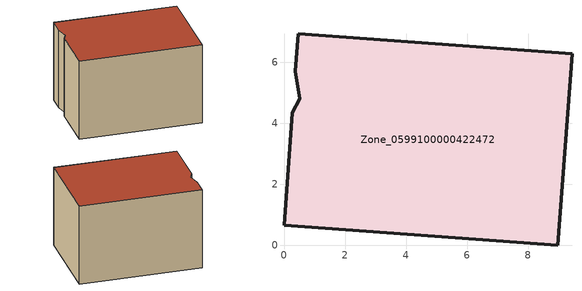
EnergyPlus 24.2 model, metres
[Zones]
Zone_0599100000422472
 floor ground (C_G): 0.51,4.79 0.37,5.7 0.46,6.92 9.44,6.26 8.97,0 0,0.66 0.27,4.34 z0
 wall outside (C_F): 8.97,0 9.44,6.26 0.46,6.92 0.37,5.7 0.51,4.79 0.27,4.34 0,0.66 8.97,0 z0:6.12
 roof outside (C_R): 0.37,5.7 0.51,4.79 0.27,4.34 0,0.66 8.97,0 9.44,6.26 0.46,6.92 z6.12
[BUILDING]
Pand.0599100000422472: North Axis=0; Terrain=City; Loads Convergence Tolerance Value=0.04; Temperature Convergence Tolerance Value=0.4; Solar Distribution=FullExterior; Maximum Number of Warmup Days=25; Minimum Number of Warmup Days=1
[Site:Location]
Rotterdam.The.Hague.AP_ZH_NLD Design_Conditions: Latitude=51.96; Longitude=4.45; Time Zone=1; Elevation=-4.5
[SITE:GROUNDTEMPERATURE:BUILDINGSURFACE]
18, 18, 18, 18, 18, 18, 18, 18, 18, 18, 18, 18
[MATERIAL] Thermal Absorptance=0.9; Solar Absorptance=0.7; Visible Absorptance=0.7
Name | Roughness | Thickness | Conductivity | Density | Specific Heat
G.TI.2006-2014 | MediumSmooth | 0.15 | 0.06 | 540 | 1210
F.TI.2006-2014 | Rough | 0.3 | 0.12 | 1920 | 840
R.TI.2006-2014 | MediumRough | 0.2 | 0.08 | 1500 | 1000
[CONSTRUCTION]
C_G: G.TI.2006-2014
C_F: F.TI.2006-2014
C_R: R.TI.2006-2014
[ZONE]
Zone_0599100000422472: Type=1; Multiplier=1; Ceiling Height=Autocalculate; Volume=Autocalculate; Floor Area=autocalculate; Part of Total Floor Area=Yes
[ZONEINFILTRATION:DESIGNFLOWRATE]
Infil_Zone_0599100000422472: Zone or ZoneList or Space or SpaceList=Zone_0599100000422472; Schedule=AlwaysOn; Design Flow Rate Calculation Method=Flow/Area; Flow Rate per Floor Area=0.0015; Constant Term Coefficient=1; Temperature Term Coefficient=0; Velocity Term Coefficient=0; Velocity Squared Term Coefficient=0
[HVACTEMPLATE:ZONE:IDEALLOADSAIRSYSTEM]
Zone_0599100000422472: Maximum Heating Supply Air Temperature=50; Minimum Cooling Supply Air Temperature=13; Maximum Heating Supply Air Humidity Ratio=0.0156; Minimum Cooling Supply Air Humidity Ratio=0.0077; Heating Limit=NoLimit; Cooling Limit=NoLimit; Dehumidification Control Type=ConstantSensibleHeatRatio; Cooling Sensible Heat Ratio=0.7; Dehumidification Setpoint=60; Humidification Control Type=None; Humidification Setpoint=30; Outdoor Air Method=None; Outdoor Air Flow Rate per Person=0.00944; Outdoor Air Flow Rate per Zone Floor Area=0; Outdoor Air Flow Rate per Zone=0; Demand Controlled Ventilation Type=None; Outdoor Air Economizer Type=NoEconomizer; Heat Recovery Type=None; Sensible Heat Recovery Effectiveness=0.7; Latent Heat Recovery Effectiveness=0.65
[ZONECONTROL:THERMOSTAT]
ThermostatControl_Zone_0599100000422472: Zone or ZoneList=Zone_0599100000422472; Control Type Schedule=DualSetpointControlType; Control 1=Thermostat_Zone_0599100000422472; Temperature Difference Between Cutout And Setpoint=0
[THERMOSTATSETPOINT:DUALSETPOINT]
Thermostat_Zone_0599100000422472: Heating Setpoint Temperature Schedule=HeatingSetpoint_Zone_0599100000422472; Cooling Setpoint Temperature Schedule=CoolingSetpoint_Zone_0599100000422472
[SCHEDULE:COMPACT]
HeatingSetpoint_Zone_0599100000422472: Through: 12/31, For: AllDays, Until: 24:00, 21
CoolingSetpoint_Zone_0599100000422472: Through: 12/31, For: AllDays, Until: 24:00, 24
DualSetpointControlType: Through: 12/31, For: AllDays, Until: 24:00, 4
AlwaysOn: Through: 12/31, For: AllDays, Until: 24:00, 1
